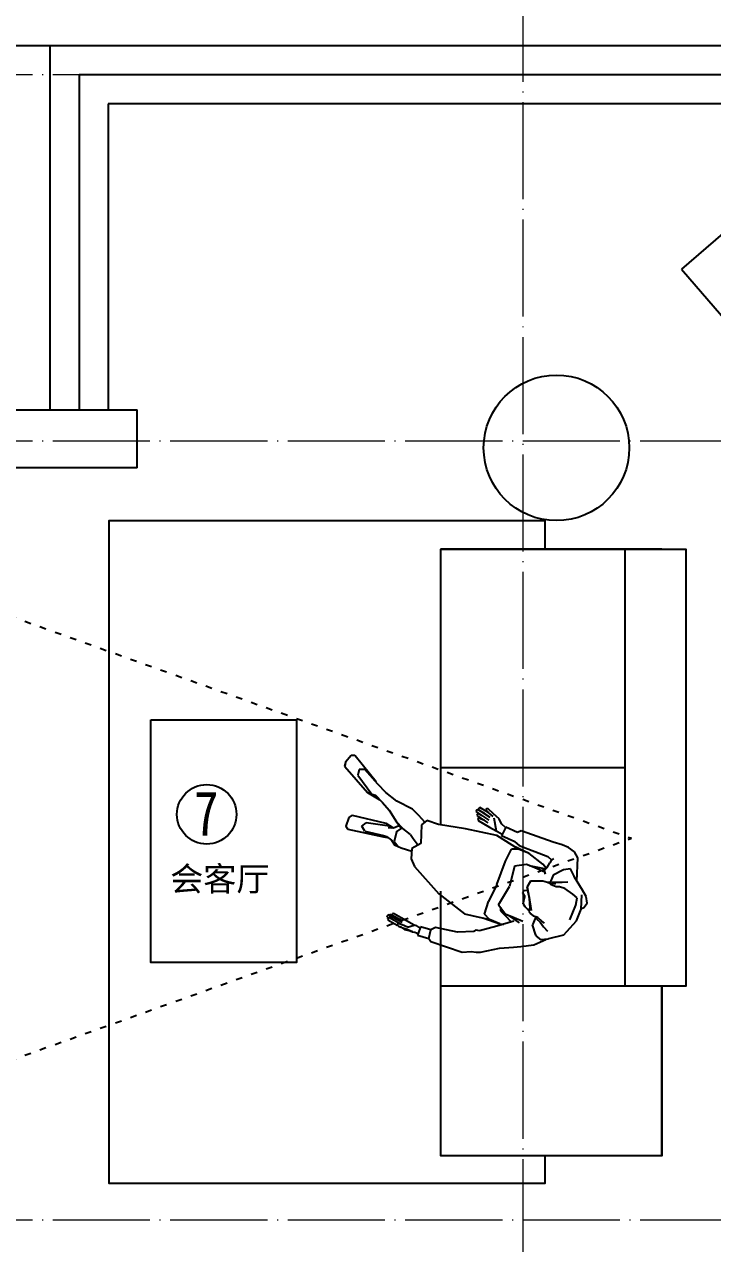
# Model space of a CAD drawing. Header units: inches. Extents: x -50945 to 250244, y -404780 to 18493.
# Drawn here: x 232410 to 235245, y -280275 to -275250 of the extents above; entities that cross this region are included whole.
import ezdxf

# ---------------------------------------------------------------- set-up
doc = ezdxf.new("R2010")
doc.units = ezdxf.units.IN
doc.header["$MEASUREMENT"] = 0
doc.linetypes.add('DOTE', pattern=[2.42, 2, -0.2, 0.02, -0.2])
doc.linetypes.add('iGo户型优化10', pattern=[30, 12, -18])
for name, color, linetype in [('D-ARCHI', 250, 'Continuous'), ('IBS-003-建筑窗框', 3, 'Continuous'), ('IBS-182-原建筑非承重墙', 150, 'Continuous'), ('IBS-63-原建筑窗', 63, 'Continuous'), ('IFF-51-活动家具', 51, 'Continuous'), ('iGo户型优化', 7, 'Continuous'), ('房间编号', 50, 'Continuous')]:
    doc.layers.add(name, color=color, linetype=linetype)
doc.styles.add('ARI', font='', dxfattribs={"width": 0.8, "height": 200})
doc.styles.add('MtXpl_Arial_Unicode_', font='Arial Unicode.ttf')
doc.styles.get('ARI').set_extended_font_data('SimSun')

# ---------------------------------------------------------------- blocks, each defined once
blk = doc.blocks.new('A$C0ACF2E9F')
at = {"layer": 'iGo户型优化', "color": 251}
for p, q in [((233.7, 1104.2), (252.2, 1109.9)), ((252.2, 1109.9), (307.7, 1129.8)), ((307.7, 1129.8), (359, 1129.8)), ((359, 1129.8), (414.6, 1109.9)), ((361.9, 1129.8), (370.4, 1137)), ((370.4, 1137), (391.8, 1142.7)), ((391.8, 1142.7), (416, 1128.4)), ((416, 1128.4), (433.1, 1104.2)), ((196.6, 1052.9), (233.7, 1104.2)), ((300.6, 1102.8), (366.2, 1102.8)), ((366.2, 1102.8), (396.1, 1095.6)), ((396.1, 1095.6), (403.2, 1074.3)), ((403.2, 1074.3), (411.8, 1034.4)), ((433.1, 1104.2), (470.2, 1052.9)), ((456.6, 1067.8), (459.4, 1067.8)), ((459.4, 1067.8), (549.1, 1035.4)), ((149, 1005), (188.2, 1042.2)), ((192.3, 1050.1), (178.9, 1024.7)), ((185.2, 1000.2), (178.9, 1024.7)), ((196.6, 1052.9), (192.3, 1050.1)), ((232.2, 1014.4), (222.3, 1035.8)), ((245.1, 993.1), (232.2, 1014.4)), ((247.9, 1011.6), (252.2, 998.8)), ((410.3, 1011.6), (404.6, 998.8)), ((411.8, 1034.4), (410.3, 1011.6)), ((430.3, 1014.4), (414.6, 977.4)), ((440.3, 1035.8), (430.3, 1014.4)), ((470.2, 1052.9), (474.4, 1050.1)), ((474.4, 1050.1), (495.8, 1025.8)), ((495.8, 1025.8), (481.6, 1000.2)), ((549.1, 1035.4), (566.9, 1013.6)), ((566.9, 1013.6), (573.9, 983.6)), ((108.7, 931.8), (122, 958.6)), ((122, 958.6), (149, 1005)), ((188.1, 997.3), (185.2, 1000.2)), ((188.1, 997.3), (222.3, 968.8)), ((257.9, 968.8), (222.3, 968.8)), ((252.2, 974.5), (245.1, 993.1)), ((259.3, 977.4), (252.2, 998.8)), ((257.9, 968.8), (252.2, 974.5)), ((259.3, 977.4), (257.9, 968.8)), ((257.9, 968.8), (257.9, 958.9)), ((262.2, 944.6), (257.9, 958.9)), ((404.6, 998.8), (404.6, 977.4)), ((404.6, 977.4), (407.5, 968.8)), ((407.5, 958.9), (404.6, 938.9)), ((411.8, 970.3), (407.5, 958.9)), ((407.5, 968.8), (407.5, 958.9)), ((444.5, 968.8), (411.2, 968.8)), ((414.6, 993.1), (411.8, 974.5)), ((411.8, 974.5), (411.8, 970.3)), ((478.7, 997.3), (444.5, 968.8)), ((481.6, 1000.2), (478.7, 997.3)), ((575, 955.6), (569.9, 917.5)), ((573.9, 983.6), (575, 955.6)), ((81.9, 879.8), (108.7, 931.8)), ((220.8, 862), (209.4, 914.7)), ((220.8, 926.1), (220.8, 887.6)), ((269.3, 933.2), (262.2, 944.6)), ((282.1, 931.8), (269.3, 933.2)), ((275, 924.7), (274, 932.7)), ((329.1, 909), (275, 941.8)), ((280.7, 910.4), (275, 924.7)), ((287.8, 900.5), (280.7, 910.4)), ((319.1, 914.7), (282.1, 931.8)), ((329.1, 909), (319.1, 914.7)), ((359, 889.1), (319.1, 914.7)), ((329.1, 909), (359, 889.1)), ((400.4, 927.5), (386.1, 891.9)), ((404.6, 938.9), (400.4, 927.5)), ((448.8, 927.5), (436, 937.5)), ((443.1, 931.8), (443.1, 887.6)), ((443.1, 862), (457.4, 930.4)), ((464.5, 934.6), (448.8, 927.5)), ((459.6, 932.4), (470.2, 911.8)), ((464.5, 934.6), (486.3, 936.8)), ((470.2, 911.8), (488.7, 843.5)), ((497.2, 938.9), (486.3, 936.8)), ((508.5, 944.4), (497.2, 938.9)), ((507.2, 919), (500.1, 940.3)), ((504.4, 792.2), (507.2, 919)), ((569.9, 917.5), (562.8, 777.9)), ((37, 813.5), (81.9, 879.8)), ((206.7, 891.5), (161, 834.9)), ((175.2, 843.5), (178.8, 857)), ((215.1, 850.6), (200.3, 883.6)), ((220.8, 887.6), (220.8, 862)), ((220.8, 862), (220.8, 850.6)), ((287.8, 900.5), (319.1, 894.8)), ((329.1, 880.5), (319.1, 894.8)), ((337.7, 880.5), (329.1, 880.5)), ((344.8, 894.8), (337.7, 880.5)), ((349.1, 894.8), (344.8, 894.8)), ((349.1, 894.8), (344.8, 894.8)), ((386.1, 891.9), (359, 889.1)), ((443.1, 887.6), (443.1, 862)), ((443.1, 862), (443.1, 850.6)), ((29.8, 797.2), (37, 813.5)), ((161, 834.9), (116.8, 776.5)), ((171, 769.4), (175.2, 843.5)), ((175.2, 843.5), (175.2, 796.4)), ((226.5, 824.9), (215.1, 850.6)), ((245.1, 807.8), (220.8, 850.6)), ((239.4, 819.2), (226.5, 824.9)), ((245.1, 807.8), (332, 820.7)), ((417.5, 807.8), (332, 820.7)), ((443.1, 850.6), (417.5, 807.8)), ((488.7, 843.5), (493, 769.4)), ((488.7, 843.5), (488.7, 796.4)), ((7.6, 744.3), (24.2, 777.9)), ((24.2, 777.9), (29.8, 797.2)), ((105.4, 755.1), (76.9, 695.3)), ((114, 762.2), (105.4, 755.1)), ((116.8, 776.5), (114, 762.2)), ((158.1, 692.4), (175.2, 796.4)), ((175.2, 796.4), (188.1, 769.4)), ((188.1, 769.4), (242.2, 765.1)), ((320.6, 769.4), (242.2, 765.1)), ((320.6, 769.4), (423.2, 765.1)), ((423.2, 765.1), (477.3, 769.4)), ((488.7, 796.4), (477.3, 769.4)), ((488.7, 796.4), (507.2, 692.4)), ((511.5, 770.8), (504.4, 792.2)), ((511.5, 770.8), (512.9, 711)), ((562.8, 777.9), (551.4, 766.5)), ((551.4, 766.5), (552.9, 713.3)), ((564.2, 790.7), (562.8, 777.9)), ((0, 608.4), (7.6, 744.3)), ((552.9, 713.3), (512.9, 711)), ((522.9, 688.2), (520, 711)), ((550, 713.8), (558.5, 691)), ((76.9, 695.3), (59.8, 604.1)), ((193.8, 562.8), (158.1, 692.4)), ((507.2, 692.4), (483, 562.8)), ((524.3, 682.5), (522.9, 688.2)), ((527.2, 651.1), (524.3, 682.5)), ((569.9, 652.5), (524.3, 682.5)), ((558.5, 691), (574.2, 675.3)), ((574.2, 675.3), (584.2, 645.4)), ((7.1, 595.6), (0, 608.4)), ((59.8, 604.1), (44.2, 589.9)), ((534.3, 597), (527.2, 651.1)), ((551.4, 584.2), (541.4, 638.3)), ((544.3, 621.2), (544.3, 597)), ((565.6, 574.2), (552.8, 636.9)), ((558.5, 605.5), (561.4, 587)), ((577, 579.9), (565.6, 636.9)), ((571.3, 608.4), (574.2, 578.5)), ((579.9, 626.9), (572.8, 646.8)), ((588.4, 608.4), (579.9, 626.9)), ((579.9, 625.5), (587, 582.7)), ((584.2, 645.4), (594.1, 616.9)), ((592.7, 611.2), (588.4, 608.4)), ((594.1, 616.9), (592.7, 611.2)), ((2.4, 547.6), (7.1, 595.6)), ((7.1, 595.6), (44.2, 589.9)), ((44.2, 589.9), (39.1, 544.7)), ((259.3, 427.4), (193.8, 562.8)), ((483, 562.8), (457.4, 453.1)), ((541.4, 592.7), (534.3, 597)), ((544.3, 597), (541.4, 592.7)), ((557.1, 584.2), (551.4, 584.2)), ((561.4, 587), (557.1, 584.2)), ((571.3, 574.2), (565.6, 574.2)), ((574.2, 578.5), (571.3, 574.2)), ((582.7, 579.9), (577, 579.9)), ((587, 582.7), (582.7, 579.9)), ((10, 547.1), (2.4, 547.6)), ((2.9, 488.7), (7.1, 512.9)), ((7.1, 522.9), (10, 532.9)), ((7.1, 522.9), (7.1, 491.5)), ((7.1, 493), (7.1, 522.9)), ((39.1, 544.7), (10, 547.1)), ((10, 532.9), (10, 547.1)), ((17.1, 497.2), (35.6, 518.6)), ((34, 545.1), (37, 530)), ((37, 530), (35.6, 518.6)), ((35.6, 518.6), (39.9, 483)), ((7.1, 467.3), (2.9, 488.7)), ((7.1, 460.2), (7.1, 491.5)), ((10, 453.1), (7.1, 460.2)), ((14.2, 410.3), (8.5, 454.5)), ((15.7, 454.5), (10, 453.1)), ((17.1, 473), (15.7, 454.5)), ((17.1, 497.2), (17.1, 473)), ((17.1, 471.6), (24.2, 410.3)), ((25.6, 468.7), (32.8, 401.8)), ((32.8, 467.3), (38.5, 410.3)), ((39.9, 483), (47, 421.7)), ((457.4, 453.1), (453.1, 401.8)), ((18.5, 410.3), (14.2, 410.3)), ((24.2, 410.3), (18.5, 410.3)), ((22.8, 401.8), (21.4, 410.3)), ((32.8, 410.3), (31.3, 410.3)), ((38.5, 410.3), (32.8, 410.3)), ((44.2, 418.9), (38.5, 418.9)), ((47, 421.7), (44.2, 418.9)), ((283.5, 403.2), (259.3, 427.4)), ((323.4, 389), (283.5, 403.2)), ((356.2, 416), (323.4, 389)), ((363.3, 379), (346.5, 408.1)), ((428.9, 389), (356.2, 416)), ((27.1, 401.8), (22.8, 401.8)), ((32.8, 401.8), (27.1, 401.8)), ((309.3, 348.1), (312.9, 392.7)), ((374.7, 361.9), (363.3, 379)), ((374.7, 361.9), (386.1, 323.4)), ((453.1, 401.8), (428.9, 389)), ((444.5, 397.5), (460.2, 363.3)), ((460.2, 363.3), (474.4, 329.1)), ((309.2, 333.4), (309.3, 348.1)), ((321.8, 310.3), (309.2, 333.4)), ((309.4, 317), (309.2, 333.4)), ((323.4, 297.8), (309.4, 317)), ((362.6, 304.7), (321.8, 310.3)), ((362.6, 304.7), (384.7, 319.1)), ((387.5, 302.1), (371.9, 287.8)), ((400.4, 289.2), (382.9, 318)), ((386.1, 323.4), (400.4, 289.2)), ((388.9, 308.3), (387.5, 302.1)), ((474.4, 329.1), (480.1, 257.9)), ((296.4, 115.4), (323.4, 262.2)), ((314.9, 182.4), (327.7, 260.7)), ((329.1, 273.6), (323.4, 297.8)), ((323.4, 262.2), (326.3, 279.3)), ((326.3, 279.3), (327.7, 280.7)), ((326.3, 279.3), (327.7, 280.7)), ((327.7, 260.7), (329.1, 273.6)), ((373.3, 269.3), (349.1, 175.2)), ((377.6, 252.2), (356.2, 111.1)), ((371.9, 287.8), (364.7, 266.4)), ((369.6, 281.1), (373.3, 269.3)), ((371.9, 287.8), (377.6, 252.2)), ((433.1, 242.2), (400.4, 289.2)), ((480.1, 257.9), (495.8, 202.3)), ((453.1, 205.2), (433.1, 242.2)), ((468.7, 166.7), (453.1, 205.2)), ((495.8, 202.3), (514.3, 158.1)), ((314.9, 182.4), (329.1, 163.8)), ((329.1, 163.8), (349.1, 175.2)), ((458.8, 188.1), (458.8, 190.9)), ((467.3, 132.5), (458.8, 188.1)), ((467.3, 151), (468.7, 166.7)), ((517.2, 68.4), (467.3, 151)), ((467.3, 151), (467.3, 132.5)), ((514.3, 158.1), (550, 85.5)), ((304.9, 102.6), (296.4, 115.4)), ((296.4, 115.4), (304.9, 102.6)), ((341.9, 101.2), (304.9, 102.6)), ((356.2, 109.7), (341.9, 101.2)), ((530, 4.3), (467.3, 132.5)), ((521.5, 148.2), (587, 27.1)), ((541.4, 64.1), (517.2, 68.4)), ((550, 85.5), (541.4, 64.1)), ((547.1, 0), (530, 4.3)), ((530, 4.3), (530, 2.9)), ((547.1, 0), (530, 2.9)), ((581.3, 11.4), (547.1, 0)), ((581.3, 11.4), (547.1, 0)), ((587, 27.1), (581.3, 11.4)), ((587, 25.6), (581.3, 11.4)), ((587, 27.1), (587, 25.6))]:
    blk.add_line(p, q, dxfattribs=at)

msp = doc.modelspace()

# ---------------------------------------------------------------- linework, layer by layer
at = {"layer": 'D-ARCHI', "color": 251, "linetype": 'DOTE', "lineweight": 5, "ltscale": 200}
for p, q in [((234464.94, -287586.95), (234464.94, -272638.38)), ((243575.24, -275458.38), (223247.98, -275458.38)), ((243575.24, -276968.62), (223235.24, -276968.62)), ((243575.24, -280178.62), (223247.98, -280178.62))]:
    msp.add_line(p, q, dxfattribs=at)
at = {"layer": 'IBS-003-建筑窗框', "color": 251, "ltscale": 10}
for p, q in [((238055.24, -275338.38), (232515.24, -275338.38)), ((232515.24, -275338.38), (232515.24, -276838.62)), ((237825.24, -275578.38), (232755.24, -275578.38)), ((232755.24, -275578.38), (232755.24, -276838.62))]:
    msp.add_line(p, q, dxfattribs=at)
at = {"layer": 'IBS-182-原建筑非承重墙'}
for p, q in [((232515.24, -275338.38), (231505.24, -275338.38)), ((232365.24, -276838.62), (232875.24, -276838.62)), ((232875.24, -277078.62), (232875.24, -276838.62)), ((232875.24, -277078.62), (232365.24, -277078.62))]:
    msp.add_line(p, q, dxfattribs=at)
at = {"layer": 'IBS-63-原建筑窗'}
for p, q in [((237945.24, -275458.38), (232635.24, -275458.38)), ((232635.24, -275458.38), (232635.24, -276838.62))]:
    msp.add_line(p, q, dxfattribs=at)
at = {"layer": 'IFF-51-活动家具'}
for p, q in [((235035.24, -277413.89, 0), (234125.24, -277413.89, 0)), ((234885.24, -279213.89, 0), (234885.24, -277413.89, 0)), ((234885.24, -278313.89, 0), (234125.24, -278313.89, 0)), ((235035.24, -279213.89, 0), (234125.24, -279213.89, 0)), ((235035.24, -279913.89, 0), (235035.24, -279213.89, 0))]:
    msp.add_line(p, q, dxfattribs=at)
for points in [[(235116.69, -276258.92), (235655.4, -276882.6), (236205.71, -276407.26), (235667, -275783.58)], [(232931.51, -278117.23), (233531.51, -278117.23), (233531.51, -279117.23), (232931.51, -279117.23)]]:
    msp.add_lwpolyline(points, close=True, dxfattribs=at)
msp.add_lwpolyline([(234553.85, -279913.89), (234553.85, -280027.14), (232759.96, -280027.14), (232759.96, -277295.78), (234553.85, -277295.78), (234553.85, -277413.89)], dxfattribs=at)
at = {"layer": 'IFF-51-活动家具', "elevation": 0}
for points in [[(234125.24, -278549.1), (234125.24, -277413.89), (235035.24, -277413.89)], [(235035.24, -277413.89), (235135.24, -277413.89), (235135.24, -279213.89), (235035.24, -279213.89)], [(235035.24, -279913.89), (234125.24, -279913.89), (234125.24, -278822.48)], [(235035.24, -279213.89), (235035.24, -279913.89), (234780.24, -279913.89)]]:
    msp.add_lwpolyline(points, dxfattribs=at)
at = {"layer": 'IFF-51-活动家具'}
msp.add_circle((234601.85, -276995.63), 300, dxfattribs=at)
at = {"layer": 'iGo户型优化', "color": 251, "linetype": 'iGo户型优化10', "ltscale": 2.2}
for p in [(231977.04, -277554.59), (231977.04, -279654.59)]:
    msp.add_line(p, (234910.69, -278604.59), dxfattribs=at)
at = {"layer": '房间编号'}
msp.add_circle((233161.13, -278506.15), 122.5, dxfattribs=at)

# ---------------------------------------------------------------- block references
at = {"layer": 'IFF-51-活动家具', "xscale": -1, "rotation": 247.507696688802}
msp.add_blockref('A$C0ACF2E9F', (233522.85, -278796.88, 0), dxfattribs=at)

# ---------------------------------------------------------------- texts
at = {"layer": '房间编号', "color": 8, "style": 'MtXpl_Arial_Unicode_'}
msp.add_text('会客厅', height=100, dxfattribs=at).set_placement((233010.53, -278821.91))
at = {"layer": '房间编号', "insert": (233209.15, -278410.45), "char_height": 183.75, "width": 2606.4647, "attachment_point": 3, "style": 'ARI'}
msp.add_mtext('7', dxfattribs=at)

doc.saveas('drawing.dxf')
